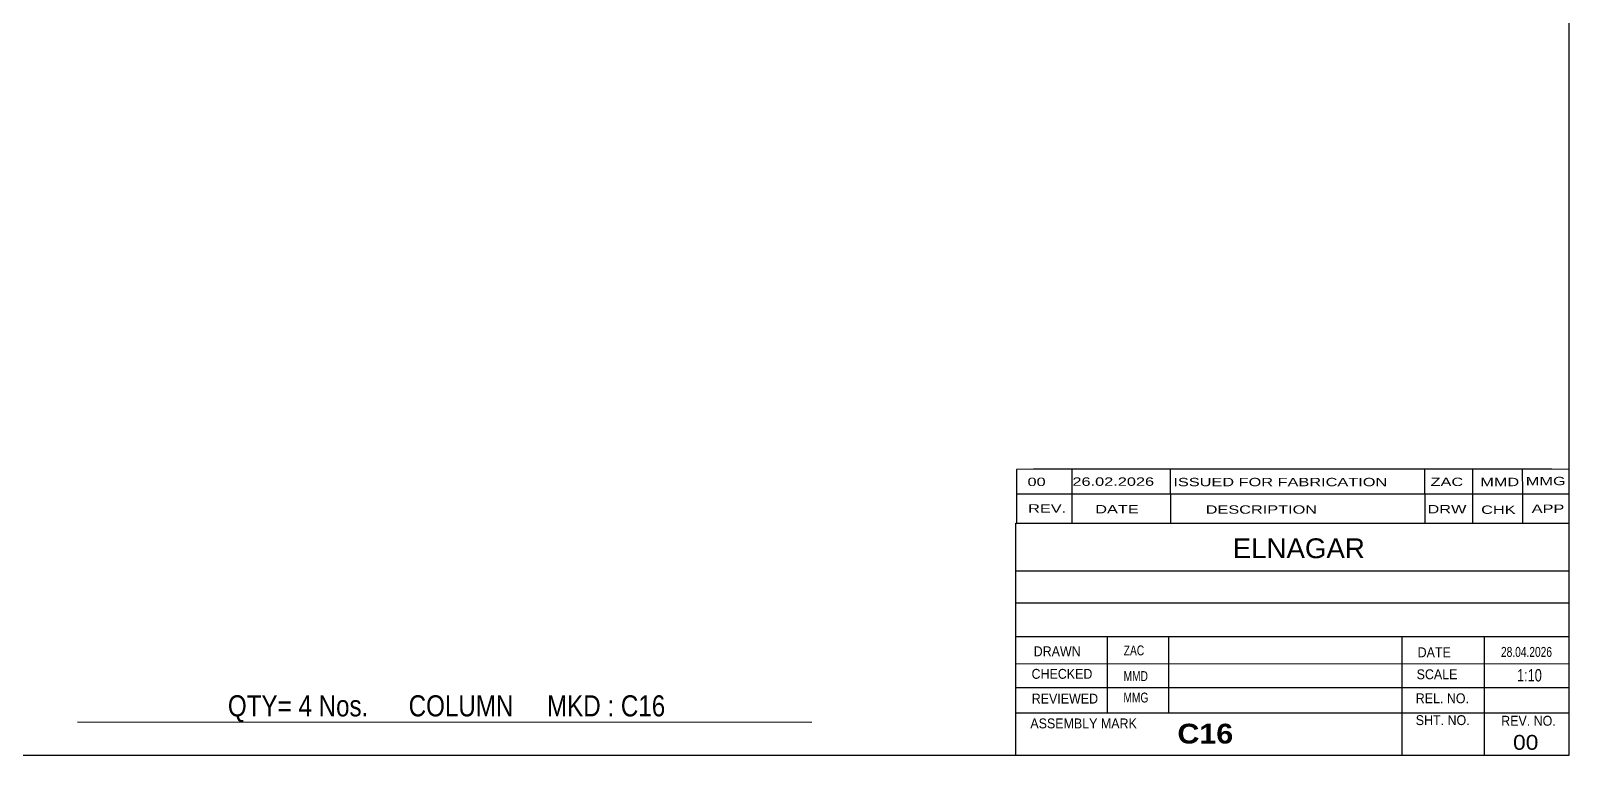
# Model space of a CAD drawing. Header units: millimetres. Extents: x -344 to 68, y -139 to 148.
# Drawn here: x -175.1 to 68.4, y -139.4 to -24.6 of the extents above; entities that cross this region are included whole.
import ezdxf

# ---------------------------------------------------------------- set-up
doc = ezdxf.new("R2010")
doc.units = ezdxf.units.MM
doc.styles.add('Arial', font='ARIAL.TTF', dxfattribs={"height": 0.2})
doc.styles.add('Arial Bold', font='ARIALBD.TTF', dxfattribs={"height": 0.2})
doc.styles.add('Arial Narrow', font='ARIALN.TTF', dxfattribs={"height": 0.2})

# ---------------------------------------------------------------- blocks, each defined once
blk = doc.blocks.new('Unknown-622253157-1209')
at = {"color": 5, "linetype": 'Continuous'}
for p, q in [((68.39, -139.39), (68.39, 147.61)), ((-341.61, -139.39), (68.39, -139.39))]:
    blk.add_line(p, q, dxfattribs=at)
blk = doc.blocks.new('CBS_CALLOFF-622253157-7307')
at = {"color": 7, "linetype": 'Continuous'}
blk.add_line((-167.73, -134.12), (-51.5, -134.14), dxfattribs=at)
at = {"color": 3, "linetype": 'Continuous', "style": 'Arial Narrow'}
blk.add_text('QTY= 4 Nos.      COLUMN     MKD : C16', height=3.3405, dxfattribs=at).set_placement((-143.91, -133.23))
blk = doc.blocks.new('CBS_NAME_BLOG-622253157-7308')
at = {"color": 7, "linetype": 'Continuous'}
for p, q in [((-19.2, -102.64), (68.32, -102.64)), ((-19.2, -139.34), (-19.2, -102.64)), ((-19.2, -110.17), (68.32, -110.17)), ((-19.13, -115.23), (68.39, -115.23)), ((-19.2, -120.6), (68.32, -120.6)), ((-4.67, -132.7), (-4.67, -120.61)), ((5.01, -132.68), (5.01, -120.61)), ((41.93, -139.34), (41.93, -120.61)), ((54.98, -139.34), (54.98, -120.6)), ((-19.19, -124.9), (68.39, -124.88)), ((-19.2, -128.64), (68.32, -128.64)), ((-19.2, -132.69), (68.32, -132.69)), ((-19.2, -139.39), (68.39, -139.39))]:
    blk.add_line(p, q, dxfattribs=at)
at = {"color": 3, "linetype": 'Continuous', "style": 'Arial'}
blk.add_text('ELNAGAR', height=3.133, dxfattribs=at).set_placement((15.13, -108.17))
at = {"color": 3, "linetype": 'Continuous'}
for s, height, style, width, p in [('DRAWN', 1.566, 'Arial', 0.9, (-16.37, -123.71)), ('ZAC', 1.565, 'Arial Narrow', 0.9, (-2.11, -123.57)), ('DATE', 1.566, 'Arial', 0.9, (44.4, -123.87)), ('28.04.2026', 1.565, 'Arial Narrow', 0.9, (57.59, -123.8)), ('CHECKED', 1.566, 'Arial', 0.9, (-16.71, -127.28)), ('MMD', 1.565, 'Arial Narrow', 0.9, (-2.14, -127.63)), ('SCALE', 1.566, 'Arial', 0.9, (44.24, -127.35)), ('1:10', 1.957, 'Arial Narrow', 0.9, (60.13, -127.7)), ('REVIEWED', 1.566, 'Arial', 0.9, (-16.68, -131.2)), ('MMG', 1.565, 'Arial Narrow', 0.9, (-2.16, -131.03)), ('REL. NO.', 1.566, 'Arial', 0.9, (44.1, -131.15)), ('ASSEMBLY MARK', 1.5663, 'Arial', 0.9, (-16.9, -135.13)), ('SHT. NO.', 1.566, 'Arial', 0.9, (44.1, -134.61)), ('REV. NO.', 1.566, 'Arial', 0.9, (57.62, -134.71)), ('C16', 3.131, 'Arial Bold', 1.1, (6.38, -137.53))]:
    blk.add_text(s, height=height, dxfattribs=dict(at, style=style, width=width)).set_placement(p)
at = {"color": 3, "style": 'Arial', "width": 1.1}
blk.add_text('00', height=2.349, dxfattribs=at).set_placement((59.5, -138.52))
blk = doc.blocks.new('CBS_REVISION-622253157-7309')
at = {"color": 7, "linetype": 'Continuous'}
for p, q in [((-19.11, -94.11), (-19.11, -98)), ((-10.31, -94.1), (-10.31, -98)), ((5.28, -98), (5.28, -94.08)), ((45.54, -98), (45.55, -94.08)), ((53.11, -98), (53.11, -94.09)), ((61.03, -98), (61.02, -94.1)), ((-19.11, -98), (-19.11, -102.64)), ((-19.11, -98.01), (68.38, -98.01)), ((-10.32, -98.01), (-10.32, -102.64)), ((5.28, -98.01), (5.28, -102.57)), ((45.53, -98.01), (45.53, -102.63)), ((53.07, -98.01), (53.07, -102.64)), ((61.02, -98.01), (61.02, -102.64)), ((-19.11, -102.64), (68.38, -102.64))]:
    blk.add_line(p, q, dxfattribs=at)
blk.add_arc((24.64, -28067.38), 27973.31, 89.910387, 90.089622, dxfattribs=at)
at = {"color": 7, "style": 'Arial Narrow', "width": 1.7}
for s, height, p in [('00', 1.326, (-17.35, -96.75)), ('26.02.2026', 1.326, (-10.24, -96.71)), ('ISSUED FOR FABRICATION', 1.3257, (5.74, -96.78)), ('ZAC', 1.326, (46.45, -96.75)), ('MMD', 1.326, (54.31, -96.77))]:
    blk.add_text(s, height=height, dxfattribs=at).set_placement(p)
at = {"color": 7, "linetype": 'Continuous', "style": 'Arial Narrow', "width": 1.7}
for s, height, p in [('MMG', 1.326, (61.52, -96.62)), ('REV.', 1.326, (-17.25, -100.96)), ('DATE', 1.326, (-6.63, -101.08)), ('DESCRIPTION', 1.3257, (10.85, -101.13)), ('DRW', 1.326, (45.96, -101.07)), ('CHK', 1.326, (54.45, -101.16)), ('APP', 1.326, (62.45, -101))]:
    blk.add_text(s, height=height, dxfattribs=at).set_placement(p)

msp = doc.modelspace()

# ---------------------------------------------------------------- block references
for name in ['Unknown-622253157-1209', 'CBS_REVISION-622253157-7309', 'CBS_NAME_BLOG-622253157-7308', 'CBS_CALLOFF-622253157-7307']:
    msp.add_blockref(name, (0, 0))

doc.saveas('drawing.dxf')
